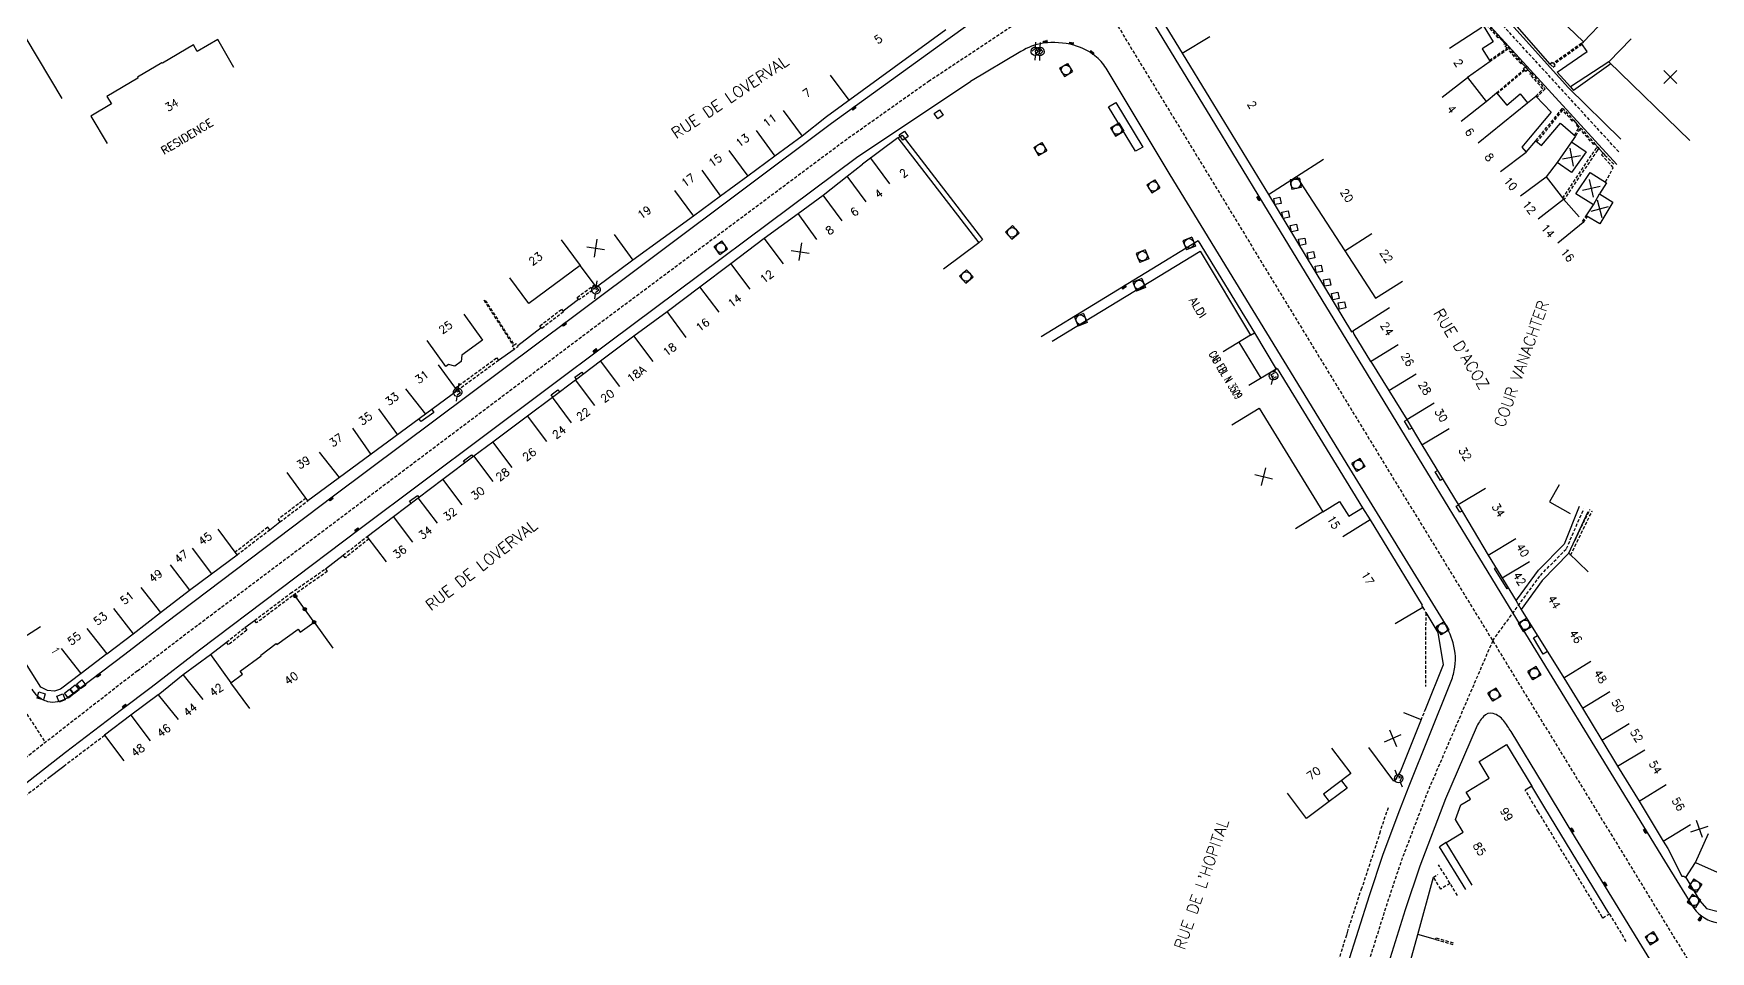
# Model space of a CAD drawing. Header units: millimetres. Extents: x 160000 to 161000, y 121000 to 122000.
# Drawn here: x 160486.1 to 160748, y 121262.9 to 121406.2 of the extents above; entities that cross this region are included whole.
import ezdxf
from ezdxf.enums import TextEntityAlignment as Align

# ---------------------------------------------------------------- set-up
doc = ezdxf.new("R2010")
doc.units = ezdxf.units.MM
doc.linetypes.add('DASHED', pattern=[0.75, 0.5, -0.25])
doc.layers.get('0').update_dxf_attribs({"linetype": 'CONTINUOUS'})
for name, color, linetype in [('W0001', 6, 'DASHED'), ('W0008', 7, 'CONTINUOUS'), ('W0100', 7, 'CONTINUOUS'), ('W0112', 1, 'DASHED'), ('W0322', 7, 'CONTINUOUS'), ('W0334', 7, 'CONTINUOUS'), ('W0400', 7, 'CONTINUOUS'), ('W0420', 7, 'CONTINUOUS'), ('W0471', 7, 'CONTINUOUS'), ('W0984', 7, 'CONTINUOUS'), ('W0989', 7, 'CONTINUOUS'), ('W0991', 7, 'CONTINUOUS'), ('W1102', 7, 'CONTINUOUS')]:
    doc.layers.add(name, color=color, linetype=linetype)
doc.styles.get("Standard").update_dxf_attribs({"font": 'romans.shx', "width": 0.85})

# ---------------------------------------------------------------- blocks, each defined once
blk = doc.blocks.new('T400')
for p, q in [((-0.15, 0.3), (0.15, 0.3)), ((-0.15, -0.25), (-0.15, 0.3)), ((-0.15, 0.15), (0.15, 0.15)), ((-0.15, 0), (0.15, 0)), ((0.15, 0.3), (0.15, -0.25)), ((-0.15, -0.15), (0.15, -0.15)), ((-0.15, -0.25), (-0.15, -0.3)), ((-0.15, -0.3), (0.15, -0.3)), ((0.15, -0.3), (0.15, -0.25))]:
    blk.add_line(p, q)
blk = doc.blocks.new('T471')
for p, q in [((-0.333334, 0.333334), (-0.333334, -0.333334)), ((-0.333334, 0.333334), (0.333334, 0.333334)), ((-0.333334, 0), (0, 0)), ((0.500001, 0.500001), (1.000002, 1.000002)), ((-0.500001, -0.500001), (-1.000002, -1.000002)), ((-0.333334, -0.333334), (0.333334, -0.333334))]:
    blk.add_line(p, q)
blk.add_ellipse((0, 0), major_axis=(0.471405, 0.471405), ratio=1, start_param=5.4977871438, end_param=11.780972451)
blk = doc.blocks.new('T420')
for p, q in [((0.75, 0.75), (-0.75, 0.75)), ((-0.75, 0.75), (-0.75, -0.75)), ((0.75, 0.75), (0.75, -0.75)), ((0.75, -0.75), (-0.75, -0.75))]:
    blk.add_line(p, q)
blk.add_ellipse((0, 0), major_axis=(-0.53, 0.53), ratio=1, start_param=3.926991, end_param=10.210176)
blk = doc.blocks.new('t112o')
at = {"color": 0, "linetype": 'Continuous'}
for p, q in [((-0.5, 0.5), (0.5, 0.5)), ((-0.5, -0.5), (-0.5, 0.5)), ((0.5, 0.5), (0.5, -0.5)), ((0.5, -0.5), (-0.5, -0.5))]:
    blk.add_line(p, q, dxfattribs=at)
blk = doc.blocks.new('t991o')
at = {"color": 0, "linetype": 'Continuous'}
for p, q in [((-1, 1), (1, -1)), ((-1, -1), (1, 1))]:
    blk.add_line(p, q, dxfattribs=at)
blk = doc.blocks.new('t322o')
at = {"color": 0, "linetype": 'Continuous'}
for radius in [0.25, 0.15]:
    blk.add_circle((0, 0), radius, dxfattribs=at)

msp = doc.modelspace()

# ---------------------------------------------------------------- linework, layer by layer
at = {"layer": 'W0001'}
for p, q in [((160431.53, 121383.25), (160487.9, 121295.49)), ((160502.3, 121306.7), (160429.86, 121250.35))]:
    msp.add_line(p, q, dxfattribs=at)
at = {"layer": 'W0001', "flags": 128}
for points in [[(160605.79, 121493.05), (160633.83, 121443.89), (160656.3, 121405.93), (160693.99, 121344.03), (160761.89, 121233.06)], [(160625.84, 121398.77), (160650.76, 121415.28)], [(160502.3, 121306.7), (160510.02, 121312.59), (160574.09, 121360.7), (160612.87, 121389.6), (160625.84, 121398.77)]]:
    msp.add_lwpolyline(points, dxfattribs=at)
at = {"layer": 'W0001'}
for points in [[(160733.65, 121387.76), (160714.26, 121408.91), (160710.47, 121412.06), (160703.17, 121423.28), (160694.61, 121435.77)], [(160713.96, 121311.4), (160721.41, 121321.61), (160725.49, 121325.79), (160728.17, 121331.99), (160728.17, 121331.99)]]:
    msp.add_lwpolyline(points, dxfattribs=at)
at = {"layer": 'W0001', "flags": 128}
msp.add_lwpolyline([(160713.96, 121311.4), (160703.81, 121287.84), (160699.75, 121277.22), (160697.43, 121270.28), (160694.29, 121260.29), (160690.74, 121248.83), (160686.3, 121234.56, 0.054502), (160684.23, 121223.93, 0.021508), (160683.75, 121212.16, 0.048488), (160685.18, 121197.79, 0.027584), (160688.82, 121183.62, 0.044055), (160693.61, 121172.13), (160700.32, 121159.15), (160704.89, 121150.75), (160708.22, 121144.61, 0.046836), (160710.23, 121141.62, 0.172908), (160714.77, 121138.88, 0.097685), (160717.92, 121138.86, 0.022541), (160719.76, 121139.3, 0.11845), (160722.89, 121141.07, 0.182727), (160724.54, 121144.42), (160724.19, 121149.19), (160723.97, 121155.32)], format="xyb", dxfattribs=at)
at = {"layer": 'W0008', "flags": 128}
for points in [[(160610.67, 121392.21), (160628.51, 121405.08), (160639.34, 121412.88, 0.05326), (160640.39, 121413.83, 0.096721), (160641.59, 121415.83, -0.0053), (160642.16, 121417.34), (160641.71, 121419.08), (160633.71, 121432.44), (160625.16, 121446.58, 0.066628), (160624.35, 121447.59, 0.081073), (160621.17, 121449.77, 0.013699), (160615.61, 121452.18, 0.099362), (160611.4, 121452.97, -0.000645), (160605.34, 121452.89), (160587.05, 121450.84), (160586.94, 121451.31), (160577.9, 121450.05, 0.014415), (160561.62, 121447.29, 0.022848), (160547.43, 121443.78, 0.062558), (160531.45, 121436.77), (160489.97, 121412.03), (160468.97, 121399.43)], [(160660.55, 121408.5), (160669.93, 121393.1), (160678.15, 121379.58), (160698.25, 121346.64), (160716.56, 121316.66), (160737.54, 121282.39), (160740.78, 121277.04), (160745.06, 121270.09, 0.193594), (160748.64, 121267.44, 0.241508), (160752.74, 121268.36, 0.124157), (160754.64, 121270.96), (160756.09, 121274.68), (160756.52, 121277.84)], [(160691.31, 121260.8), (160694.73, 121271.63), (160696.88, 121278.06), (160699.45, 121285), (160700.91, 121288.74), (160707.29, 121304.56, 0.043312), (160707.96, 121306.74, 0.12642), (160707.77, 121311.09, 0.061569), (160706.26, 121314.52), (160691.64, 121338.31), (160663.61, 121384.19), (160653.58, 121400.81, 0.092393), (160651.84, 121402.77, 0.098827), (160648.54, 121404.41, 0.10117), (160643.76, 121404.71, 0.109643), (160640.29, 121403.41), (160632.41, 121398.75), (160632.41, 121398.75)], [(160485.79, 121303.84, 0.063556), (160486.62, 121302.85, 0.119681), (160488.26, 121301.93, 0.131054), (160489.86, 121301.91, 0.060294), (160491.31, 121302.47), (160500.31, 121309.32)], [(160555.76, 121189.66), (160535.81, 121171.93, -0.279431), (160534.28, 121171.65, -0.07321), (160533.59, 121172.03), (160521.31, 121182.72, -0.000445), (160515.1, 121188.14, -0.033697), (160507.24, 121196), (160503.13, 121200.25), (160489.19, 121214.8), (160487.05, 121217.05), (160477.09, 121228.21), (160466.92, 121239.59), (160450.9, 121257.47, -0.075585), (160450.49, 121258.1, -0.110909), (160450.16, 121259.65, 0.000205), (160450.18, 121260.73, -0.173051), (160450.56, 121261.77, -0.047845), (160452.03, 121263.21), (160464.02, 121272.76), (160475.26, 121281.7), (160484.36, 121288.76), (160491.06, 121294), (160499.79, 121300.64), (160504.43, 121304.17)], [(160747.53, 121247.06), (160737.25, 121263.7), (160725.77, 121282.52), (160721.91, 121288.88), (160716.83, 121297.21, 0.025201), (160715.65, 121298.93, 0.16532), (160714.04, 121300.03, 0.283678), (160712.53, 121299.59, 0.078173), (160711.37, 121297.8), (160706.59, 121286.71), (160702.58, 121276.21), (160700.29, 121269.36), (160697.15, 121259.39)]]:
    msp.add_lwpolyline(points, format="xyb", dxfattribs=at)
at = {"layer": 'W0008'}
for points in [[(160700.19, 121430.63), (160699.92, 121430.43), (160704.25, 121423.87), (160710.54, 121414.91), (160711.18, 121414.05), (160725.81, 121397.73), (160733.98, 121389.73)], [(160733.33, 121385.78), (160713.03, 121407.94)], [(160504.43, 121304.17), (160511.99, 121309.98), (160537.1, 121328.94), (160576.04, 121358.08), (160614.8, 121387.01), (160632.41, 121398.75)], [(160500.31, 121309.32), (160506.69, 121314.18), (160532.94, 121334.04), (160570.05, 121361.77), (160610.67, 121392.21)]]:
    msp.add_lwpolyline(points, dxfattribs=at)
at = {"layer": 'W0100'}
for p, q in [((160506.19, 121401.58), (160506.13, 121401.68)), ((160502.28, 121399.4), (160502.36, 121399.26)), ((160680.17, 121353.84), (160675.9, 121351.24)), ((160725.84, 121325.07), (160721.69, 121320.79)), ((160728.86, 121322.15), (160725.84, 121325.07))]:
    msp.add_line(p, q, dxfattribs=at)
for points in [[(160676.57, 121421.43), (160668.4, 121416.83), (160668.41, 121416.78), (160661.85, 121413.1), (160660.8, 121410.81), (160665.49, 121403.18), (160669.8, 121396.06), (160678.97, 121381.08), (160683.32, 121383.92), (160684.49, 121382.13), (160690.89, 121372.31), (160695.65, 121364.88), (160699.86, 121367.57)], [(160744.75, 121389.52), (160744.75, 121389.52), (160744.75, 121389.52), (160732.09, 121401.82), (160726.1, 121397.93), (160724.05, 121400.21), (160728.74, 121403.43), (160727.82, 121404.7), (160728.17, 121404.95), (160722.08, 121410.77)], [(160475.81, 121394.6), (160473.26, 121398.9), (160484.34, 121405.45), (160484.84, 121405.53), (160490.49, 121396.08)], [(160517.33, 121400.92), (160514.87, 121405.28), (160511.6, 121403.43), (160511.03, 121404.45), (160506.19, 121401.58), (160506.13, 121401.68), (160502.28, 121399.4), (160502.36, 121399.26), (160497.52, 121396.38), (160498.23, 121395.25), (160495.03, 121393.35), (160497.59, 121389.05)], [(160628.56, 121406.83), (160609.89, 121393.22)], [(160712.45, 121407.47), (160714.06, 121404.95), (160712.33, 121403.85), (160713.59, 121401.87), (160710.05, 121399.35), (160712.96, 121395.63), (160714.56, 121396.96), (160716.16, 121395.05), (160718.27, 121396.81), (160719.41, 121395.41), (160720.72, 121396.47), (160723.08, 121393.96), (160719.82, 121390.07), (160718.5, 121388.5), (160719.2, 121387.69), (160720.7, 121389.48), (160721.6, 121388.73), (160724.53, 121392.23), (160726.9, 121390.19), (160726.29, 121389.33), (160728.54, 121387.75), (160726.27, 121384.51), (160724.02, 121386.08), (160722.32, 121383.84), (160725.02, 121380.36), (160727.46, 121377.58), (160727.46, 121377.58)], [(160609.89, 121393.22), (160606.14, 121390.2), (160601.86, 121387.07), (160597.61, 121383.94), (160593.38, 121380.84), (160589.15, 121377.72), (160579.68, 121370.82), (160573.98, 121366.6), (160571.46, 121369.99), (160563.45, 121364.07), (160560.48, 121368.09)], [(160621.07, 121389.93), (160615.54, 121385.84)], [(160621.07, 121389.93), (160633.7, 121373.55), (160628.18, 121369.45)], [(160541.18, 121323.71), (160538.17, 121327.7), (160542.29, 121330.81), (160546.16, 121333.73), (160550, 121336.63), (160554.86, 121340.28), (160557.8, 121342.48), (160563.22, 121346.53), (160567.1, 121349.42), (160570.73, 121352.14), (160574.62, 121355.11), (160579.84, 121359), (160585.01, 121362.81), (160590.13, 121366.68), (160594.99, 121370.31), (160600.19, 121374.26), (160605.51, 121378.1), (160609.37, 121380.98), (160613.13, 121383.94), (160615.54, 121385.84)], [(160645.17, 121358.19), (160668.25, 121372.25), (160676.14, 121359.11), (160676.75, 121359.47), (160680.17, 121353.84)], [(160697.83, 121363.38), (160692.13, 121359.75), (160692.29, 121359.28), (160694.9, 121355.02), (160694.95, 121355.03), (160697.74, 121350.49), (160700.55, 121345.93), (160702.91, 121341.98), (160708.55, 121332.66), (160713.28, 121324.79), (160717.63, 121317.65), (160717.86, 121317.93), (160721.12, 121322.43)], [(160553.27, 121362.39), (160556.19, 121358.33), (160552.94, 121356), (160552.86, 121355.03), (160551.86, 121354.3), (160550.89, 121354.53), (160550.48, 121354.24), (160547.57, 121358.31)], [(160549.25, 121354.48), (160552.22, 121350.45), (160528.91, 121333.27), (160525.67, 121337.67)], [(160673.23, 121345.12), (160677.5, 121347.72), (160687.41, 121331.51), (160690.04, 121333.15), (160691.47, 121330.85), (160693.61, 121332.18), (160694.81, 121330.26), (160702.93, 121316.95), (160702.86, 121316.9), (160703.05, 121316.59), (160698.75, 121314.04)], [(160724.35, 121335.74), (160722.85, 121333.11), (160726.07, 121331.28)], [(160727.48, 121332.37), (160727.48, 121332.37), (160725.14, 121326.5), (160721.12, 121322.43)], [(160725.84, 121325.07), (160728.87, 121331.61)], [(160497.5, 121309.38), (160501.61, 121312.46), (160505.88, 121315.8), (160510.45, 121319.29), (160513.85, 121321.85), (160517.85, 121324.81), (160514.88, 121328.83)], [(160721.69, 121320.79), (160718.43, 121316.28), (160725.06, 121305.59), (160725.08, 121305.6), (160727.97, 121300.85), (160730.99, 121295.9), (160733.45, 121291.79), (160736.82, 121286.34), (160740.61, 121280.09), (160741.31, 121278.96), (160743.53, 121274.65), (160743.84, 121274.65), (160744.11, 121274.44), (160745.63, 121276.75), (160751.37, 121274.21), (160752.41, 121275.85), (160755.28, 121274.7), (160756.6, 121277.9), (160753.87, 121279.12)], [(160505.52, 121302.98), (160509.43, 121306.14), (160513.72, 121309.25), (160516.9, 121304.85), (160518.7, 121306.16), (160518.35, 121306.64), (160521.64, 121309.03), (160521.55, 121309.17), (160523.98, 121310.95), (160524.09, 121310.8), (160527.39, 121313.2), (160527.73, 121312.73), (160529.89, 121314.3), (160532.82, 121310.25)], [(160497.5, 121309.38), (160493.49, 121306.27), (160490.3, 121303.84), (160489.32, 121303.55), (160488.24, 121303.64), (160487.19, 121304.17), (160482.92, 121310.94)], [(160505.52, 121302.98), (160501.28, 121299.77), (160497.16, 121296.65), (160500.18, 121292.67)], [(160700.01, 121300.22), (160702.79, 121299.11), (160699.57, 121291.03), (160698.8, 121289.79), (160698.54, 121289.49), (160694.64, 121294.74)], [(160710.76, 121273.21), (160706.68, 121279.88), (160709.34, 121281.51), (160708.13, 121283.48), (160709, 121285.76), (160710.49, 121286.67), (160709.83, 121287.74), (160713.42, 121289.94), (160711.84, 121292.52), (160716.11, 121295.18), (160720.09, 121288.69), (160719.06, 121288.06)], [(160688.79, 121294.64), (160691.81, 121290.65), (160687.55, 121287.44), (160688.43, 121286.28), (160684.9, 121283.62), (160681.89, 121287.61)]]:
    msp.add_lwpolyline(points, dxfattribs=at)
for points in [[(160658.19, 121387.85), (160653.98, 121394.8), (160655.09, 121395.46), (160659.3, 121388.51)], [(160729.7, 121379.49), (160726.94, 121381.2), (160729.21, 121384.55), (160731.76, 121382.94), (160730.66, 121381.19), (160732.71, 121379.89), (160730.72, 121376.49), (160728.57, 121377.76)]]:
    msp.add_lwpolyline(points, close=True, dxfattribs=at)
at = {"layer": 'W0112'}
msp.add_line((160727.93, 121404.54), (160723.52, 121401.4), dxfattribs=at)
for points in [[(160712.45, 121407.47), (160713.03, 121407.94), (160714.99, 121405.67), (160714.84, 121405.54), (160713.01, 121407.66), (160712.58, 121407.31)], [(160713.48, 121402.06), (160716.21, 121403.95), (160715.69, 121404.53), (160715.84, 121404.66), (160718.54, 121401.62), (160718.39, 121401.49), (160716.35, 121403.79), (160713.59, 121401.87)], [(160727.82, 121404.7), (160723.4, 121401.56), (160723.23, 121401.73), (160722.93, 121401.45), (160723.41, 121400.96), (160723.7, 121401.24), (160723.53, 121401.42)], [(160714.56, 121396.96), (160718.89, 121400.64), (160718.78, 121400.76), (160719.08, 121401.02), (160719.46, 121400.57), (160719.16, 121400.31), (160719, 121400.5), (160714.67, 121396.83)], [(160720.7, 121396.45), (160721.82, 121397.61), (160719.79, 121399.88), (160719.97, 121400.04), (160722.14, 121397.6), (160720.87, 121396.29)], [(160720.7, 121389.48), (160724.88, 121394.59), (160726.6, 121392.68), (160726.45, 121392.54), (160724.89, 121394.28), (160720.86, 121389.35)], [(160726.74, 121390.33), (160727.41, 121391.49), (160727.03, 121391.92), (160727.18, 121392.05), (160729.91, 121389.02), (160729.76, 121388.88), (160727.55, 121391.33), (160726.9, 121390.19)], [(160724.9, 121380.52), (160730.14, 121388.31), (160730.37, 121388.5), (160730.6, 121388.24), (160730.32, 121388.03), (160725.09, 121380.28)], [(160731.59, 121383.05), (160732.8, 121385.29), (160731.22, 121387.02), (160730.95, 121387.3), (160731.2, 121387.54)], [(160731.2, 121387.54), (160731.47, 121387.26), (160732.91, 121385.8)], [(160728, 121376.88), (160728.57, 121377.76)], [(160728.15, 121376.7), (160728.76, 121377.65)], [(160573.98, 121366.6), (160571.25, 121364.62), (160570.96, 121365.02), (160573.68, 121367)], [(160551.92, 121350.86), (160558.41, 121355.59), (160558.71, 121355.19), (160552.22, 121350.45)], [(160528.62, 121333.67), (160524.25, 121330.34), (160524.55, 121329.95), (160528.91, 121333.27)], [(160725.84, 121325.07), (160729.15, 121331.88), (160729.15, 121331.88)], [(160726.14, 121324.78), (160729.51, 121331.69), (160729.51, 121331.69)], [(160517.85, 121324.81), (160522.96, 121328.74), (160522.65, 121329.13), (160517.55, 121325.21)], [(160538.47, 121327.3), (160534.73, 121324.36), (160534.42, 121324.75), (160538.17, 121327.7)], [(160703.05, 121316.59), (160703.5, 121315.79), (160703.47, 121304.24)], [(160703.47, 121300.78), (160702.79, 121299.11)], [(160490.78, 121291.83), (160497.16, 121296.65)], [(160481.74, 121284.82), (160488.26, 121289.88)], [(160734.83, 121264.43), (160732.24, 121268.74), (160731.18, 121268.1), (160731.08, 121268.25), (160721.07, 121284.69), (160719.06, 121288.07)], [(160697.62, 121285.33), (160696.35, 121281.57), (160696.4, 121281.55), (160693.51, 121272.75), (160693.47, 121272.77), (160691.35, 121266.28)], [(160707.3, 121273.5), (160705.86, 121272.62), (160704.73, 121274.46), (160705.4, 121274.88)], [(160708.45, 121271.63), (160705.51, 121276.42)], [(160691.11, 121265.43), (160689.36, 121259.82)], [(160707.8, 121263.93), (160705.03, 121264.73), (160705.14, 121265.01), (160707.92, 121264.21)]]:
    msp.add_lwpolyline(points, dxfattribs=at)
at = {"layer": 'W0112', "flags": 128}
msp.add_lwpolyline([(160556.39, 121364.62), (160561.02, 121357.45), (160560.82, 121357.31), (160561.12, 121356.91), (160561.77, 121357.39), (160561.47, 121357.79), (160561.18, 121357.57), (160556.55, 121364.74)], dxfattribs=at)
at = {"layer": 'W0112'}
for points in [[(160565.14, 121360.57), (160568.53, 121363.17), (160568.83, 121362.77), (160565.44, 121360.17)], [(160520.59, 121314.58), (160526.2, 121318.81), (160531.66, 121322.63), (160531.95, 121322.22), (160526.49, 121318.4), (160520.89, 121314.18)], [(160516.21, 121311.17), (160519.06, 121313.45), (160519.38, 121313.06), (160516.52, 121310.78)]]:
    msp.add_lwpolyline(points, close=True, dxfattribs=at)
at = {"layer": 'W0322'}
msp.add_lwpolyline([(160529.89, 121314.3), (160526.78, 121318.6)], dxfattribs=at)
at = {"layer": 'W0334'}
for p, q in [((160667.96, 121373.86), (160643.42, 121358.87)), ((160706.68, 121279.88), (160705.65, 121279.24))]:
    msp.add_line(p, q, dxfattribs=at)
for points in [[(160714.99, 121405.67), (160715.84, 121404.66)], [(160722.93, 121401.45), (160717.8, 121407.34)], [(160718.54, 121401.62), (160719.08, 121401.02)], [(160719.46, 121400.57), (160719.97, 121400.04)], [(160732.42, 121401.49), (160726.59, 121397.32)], [(160726.1, 121397.93), (160726.59, 121397.32), (160726.59, 121397.32)], [(160726.6, 121392.68), (160727.18, 121392.05)], [(160621.07, 121389.93), (160621.73, 121390.37), (160634.28, 121374.07), (160633.7, 121373.55)], [(160729.91, 121389.02), (160730.37, 121388.5)], [(160730.6, 121388.24), (160731.2, 121387.54)], [(160678.97, 121381.08), (160691.93, 121359.63), (160692.13, 121359.75)], [(160667.96, 121373.86), (160676.75, 121359.47)], [(160571.19, 121364.7), (160568.77, 121362.85)], [(160565.37, 121360.27), (160561.69, 121357.48)], [(160561.12, 121356.91), (160558.71, 121355.19)], [(160570.85, 121352.23), (160570.61, 121352.56), (160571.69, 121353.35), (160571.91, 121353.05)], [(160680.17, 121353.84), (160680.32, 121353.92), (160693.61, 121332.18)], [(160567.15, 121349.45), (160566.9, 121349.79), (160567.96, 121350.6), (160568.22, 121350.26)], [(160548.25, 121347.53), (160548.59, 121347.07), (160546.59, 121345.62), (160546.26, 121346.06)], [(160701.34, 121344.61), (160700.98, 121344.4), (160700.21, 121345.68), (160700.57, 121345.9)], [(160553.45, 121339.22), (160553.23, 121339.52), (160554.47, 121340.45), (160554.69, 121340.15)], [(160706.14, 121336.65), (160705.79, 121336.43), (160704.96, 121337.77), (160705.33, 121337.99)], [(160545.04, 121332.88), (160544.8, 121333.21), (160546.01, 121334.08), (160546.23, 121333.78)], [(160709.15, 121331.66), (160708.84, 121331.47), (160708.25, 121332.4), (160708.59, 121332.6)], [(160522.96, 121328.74), (160524.55, 121329.95)], [(160531.66, 121322.63), (160534.42, 121324.75)], [(160716.41, 121319.65), (160716.21, 121319.52), (160714.25, 121322.71), (160714.47, 121322.84)], [(160717.63, 121317.65), (160718.43, 121316.28)], [(160519.06, 121313.45), (160520.59, 121314.58)], [(160703.5, 121315.79), (160705.4, 121312.7), (160706.25, 121307.62), (160703.47, 121300.78)], [(160513.72, 121309.25), (160516.21, 121311.17)], [(160722.51, 121309.7), (160721.87, 121309.3), (160720.32, 121311.84), (160720.94, 121312.22)], [(160488.26, 121289.88), (160490.78, 121291.83)], [(160690.35, 121289.55), (160691.22, 121288.39), (160688.43, 121286.28)], [(160732.11, 121268.87), (160722.1, 121285.31), (160720.09, 121288.69)], [(160709.77, 121272.53), (160705.65, 121279.24)], [(160699.88, 121257.07), (160700.8, 121260.25), (160702.25, 121265.53), (160704.73, 121274.46)], [(160744.11, 121274.44), (160746.32, 121270.78), (160747.36, 121269.59), (160750.59, 121268.75), (160752.74, 121270.39), (160753.71, 121269.63)], [(160691.35, 121266.28), (160691.11, 121265.43)], [(160705.03, 121264.73), (160702.25, 121265.53)]]:
    msp.add_lwpolyline(points, dxfattribs=at)
at = {"layer": 'W1102'}
for p, q in [((160731.63, 121408.57), (160728.17, 121404.95)), ((160665.49, 121403.18), (160669.76, 121405.78)), ((160707.23, 121403.94), (160712.25, 121407.23)), ((160732.09, 121401.82), (160735.57, 121405.41)), ((160613.44, 121395.81), (160610.53, 121399.71)), ((160706.08, 121396.31), (160710.05, 121399.35)), ((160709.02, 121392.55), (160712.96, 121395.63)), ((160711.68, 121389.15), (160719.41, 121395.41)), ((160603.15, 121394.21), (160606.14, 121390.2)), ((160598.91, 121391.11), (160601.86, 121387.07)), ((160726.29, 121389.33), (160724.02, 121386.08)), ((160594.64, 121387.96), (160597.61, 121383.94)), ((160619.82, 121382.78), (160616.83, 121386.79)), ((160715.2, 121384.67), (160719.2, 121387.69)), ((160590.42, 121384.88), (160593.38, 121380.84)), ((160683.32, 121383.92), (160687.52, 121386.63)), ((160586.18, 121381.74), (160589.15, 121377.72)), ((160616.12, 121379.93), (160613.13, 121383.94)), ((160718.29, 121380.88), (160722.32, 121383.84)), ((160612.36, 121376.97), (160609.37, 121380.98)), ((160721.07, 121377.29), (160725.02, 121380.36)), ((160729.7, 121379.49), (160730.66, 121381.19)), ((160608.43, 121374.05), (160605.51, 121378.1)), ((160724.13, 121373.52), (160728.09, 121376.77)), ((160568.49, 121374.01), (160571.46, 121369.99)), ((160576.74, 121374.86), (160579.68, 121370.82)), ((160603.21, 121370.28), (160600.19, 121374.26)), ((160690.89, 121372.31), (160695.09, 121375.02)), ((160597.98, 121366.31), (160594.99, 121370.31)), ((160593.15, 121362.7), (160590.13, 121366.68)), ((160587.98, 121358.78), (160585.01, 121362.81)), ((160582.83, 121355), (160579.84, 121359)), ((160676.14, 121359.11), (160671.86, 121356.54)), ((160677.78, 121352.39), (160674.38, 121358.05)), ((160694.9, 121355.02), (160699.2, 121357.66)), ((160577.65, 121351.13), (160574.62, 121355.11)), ((160697.74, 121350.49), (160702, 121353.11)), ((160544.16, 121350.73), (160547.28, 121346.81)), ((160573.73, 121348.14), (160570.73, 121352.14)), ((160539.93, 121347.6), (160542.9, 121343.58)), ((160570.09, 121345.41), (160567.1, 121349.42)), ((160700.55, 121345.93), (160704.81, 121348.56)), ((160566.21, 121342.53), (160563.22, 121346.53)), ((160535.88, 121344.62), (160538.73, 121340.51)), ((160560.8, 121338.47), (160557.8, 121342.48)), ((160702.91, 121341.98), (160707.19, 121344.56)), ((160533.84, 121336.9), (160530.74, 121340.83)), ((160557.86, 121336.28), (160554.86, 121340.28)), ((160553.02, 121332.64), (160550, 121336.63)), ((160708.55, 121332.66), (160712.84, 121335.24)), ((160549.17, 121329.74), (160546.16, 121333.73)), ((160545.31, 121326.82), (160542.29, 121330.81)), ((160687.41, 121331.51), (160683.14, 121328.9)), ((160694.81, 121330.26), (160690.56, 121327.62)), ((160713.28, 121324.79), (160717.56, 121327.38)), ((160510.83, 121325.84), (160513.85, 121321.85)), ((160715.45, 121321.22), (160719.72, 121323.79)), ((160507.42, 121323.26), (160510.45, 121319.29)), ((160502.8, 121319.74), (160505.88, 121315.8)), ((160498.57, 121316.43), (160501.61, 121312.46)), ((160482.92, 121310.94), (160487.15, 121313.61)), ((160494.41, 121313.31), (160497.5, 121309.38)), ((160493.49, 121306.27), (160490.42, 121310.21)), ((160725.08, 121305.6), (160729.31, 121308.22)), ((160512.57, 121302.24), (160509.43, 121306.14)), ((160505.52, 121302.98), (160508.66, 121299.09)), ((160519.84, 121300.8), (160516.9, 121304.85)), ((160727.97, 121300.85), (160732.24, 121303.46)), ((160501.28, 121299.77), (160504.3, 121295.79)), ((160730.99, 121295.9), (160735.26, 121298.5)), ((160733.45, 121291.79), (160737.74, 121294.36)), ((160736.82, 121286.34), (160741.08, 121288.95)), ((160740.61, 121280.09), (160744.88, 121282.7)), ((160745.63, 121276.75), (160747.66, 121281.32))]:
    msp.add_line(p, q, dxfattribs=at)

# ---------------------------------------------------------------- block references
at = {"layer": 'W0112'}
for p, rotation in [((160627.42, 121393.61), 33.4295155269437), ((160621.97, 121390.27), 33.4295155269437), ((160680.34, 121380.09), 10.7184372203858), ((160681.63, 121377.95), 10.7184372203858), ((160682.93, 121375.87), 10.7184372203858), ((160684.22, 121373.71), 10.7184372203858), ((160685.58, 121371.6), 10.7184372203858), ((160686.8, 121369.49), 10.7184372203858), ((160688.1, 121367.35), 10.7184372203858), ((160689.39, 121365.24), 10.7184372203858), ((160690.43, 121363.77), 10.7184372203858), ((160487.26, 121302.79), 163.9268756490083), ((160490.37, 121302.45), 200.461236673342), ((160491.62, 121303.15), 218.1167250782116), ((160492.49, 121303.8), 218.6153949530119), ((160493.51, 121304.58), 217.4633551398996)]:
    msp.add_blockref('t112o', p, dxfattribs=dict(at, rotation=rotation))
at = {"layer": 'W0322', "rotation": 125.807092103488}
for p in [(160526.96, 121318.35), (160528.43, 121316.33), (160529.89, 121314.3)]:
    msp.add_blockref('t322o', p, dxfattribs=at)
at = {"layer": 'W0400'}
for p, rotation in [((160644.11, 121404.95), 97.72706558763431), ((160648.17, 121404.7), 79.69908268070826), ((160651.36, 121403.26), 230.0375303103972), ((160614.19, 121394.58), 306.0992134648781), ((160677.41, 121380.51), 31.30680820205894), ((160656.36, 121366.62), 302.4751796995492), ((160569, 121360.84), 126.8021778236609), ((160573.79, 121356.72), 126.8021778236609), ((160532.56, 121333.56), 127.0942731862581), ((160536.58, 121328.72), 127.0942731862581), ((160496.23, 121306.03), 127.1181833300593), ((160500.27, 121301.19), 127.2874781661013), ((160726.37, 121281.79), 211.3792458306289), ((160737.79, 121281.67), 31.26887361525003), ((160731.51, 121273.34), 211.3792458306289), ((160746.34, 121267.95), 147.4679243421476)]:
    msp.add_blockref('T400', p, dxfattribs=dict(at, rotation=rotation))
at = {"layer": 'W0420'}
for p, rotation in [((160647.32, 121400.54), 120.889349036421), ((160655.32, 121391.25), 120.889349036421), ((160643.3, 121388.19), 120.889349036421), ((160660.96, 121382.37), 120.889349036421), ((160683.19, 121382.77), 10.7184372203858), ((160638.93, 121375.17), 222.234062291912), ((160593.42, 121372.79), 216.502336451064), ((160666.56, 121373.45), 22.2190655806933), ((160659.26, 121371.47), 22.2190655806933), ((160631.74, 121368.29), 222.234062291912), ((160658.75, 121366.98), 22.2190655806933), ((160649.63, 121361.53), 22.2190655806933), ((160693, 121338.85), 301.496210417087), ((160706.16, 121313.34), 301.496210417087), ((160718.99, 121313.88), 121.494989355177), ((160720.48, 121306.34), 301.361440336411), ((160714.24, 121302.99), 301.496210417087), ((160745.59, 121273.17), 57.46792434214759), ((160745.39, 121270.78), 57.46792434214759), ((160738.8, 121264.94), 121.698461101573)]:
    msp.add_blockref('T420', p, dxfattribs=dict(at, rotation=rotation))
at = {"layer": 'W0471'}
for p, rotation in [((160642.53, 121403.46), 221.867563287039), ((160643.24, 121403.43), 221.867563287039), ((160573.9, 121366.21), 216.502336451064), ((160679.74, 121352.79), 28.9810966107864), ((160552.3, 121350.22), 215.400769768759), ((160699.28, 121289.87), 248.234320910824)]:
    msp.add_blockref('T471', p, dxfattribs=dict(at, rotation=rotation))
at = {"layer": 'W0991'}
msp.add_blockref('t991o', (160741.7, 121399.45), dxfattribs=at)
for p, rotation in [((160726.28, 121386.92), 325.0304803592562), ((160729.35, 121382.07), 327.7087969099013), ((160730.69, 121378.84), 59.64281712432636), ((160573.86, 121372.73), 306.5023364509656), ((160605.81, 121372.16), 306.4780848180479), ((160678.19, 121337.01), 31.43728371413439), ((160698.39, 121296.18), 338.2343209108242), ((160746.27, 121282.01), 63.75598794603491)]:
    msp.add_blockref('t991o', p, dxfattribs=dict(at, rotation=rotation))

# ---------------------------------------------------------------- texts
at = {"layer": 'W0984'}
for s, rotation, p in [('RESIDENCE', 31.0217, (160510.02, 121390.14)), ('ALDI', 300.9891, (160667.92, 121363.45))]:
    msp.add_text(s, height=1.25, rotation=rotation, dxfattribs=at).set_placement(p, align=Align.MIDDLE)
at = {"layer": 'W0984', "width": 0.5}
msp.add_text('CAB EBL N 3509', height=1.25, rotation=300.9891, dxfattribs=at).set_placement((160672.25, 121352.92), align=Align.MIDDLE)
at = {"layer": 'W0989'}
for s, rotation, p in [('RUE DE LOVERVAL', 33.5317, (160594.84, 121396.32)), ("RUE D'ACOZ", 301.3426, (160709.08, 121356.96)), ('COUR VANACHTER', 70.2524, (160718.45, 121354.65)), ('RUE DE LOVERVAL', 37.8758, (160556.02, 121323.22)), ("RUE DE L'HOPITAL", 70.9312, (160668.48, 121273.4))]:
    msp.add_text(s, height=1.75, rotation=rotation, dxfattribs=at).set_placement(p, align=Align.MIDDLE)
at = {"layer": 'W0991'}
for s, rotation, p in [('5', 36.0992, (160618.01, 121405.35)), ('2', 301.5212, (160708.64, 121401.65)), ('7', 36.7047, (160606.85, 121396.96)), ('34', 31.0217, (160507.65, 121395.08)), ('2', 301.813, (160676.38, 121395.1)), ('4', 308.0212, (160707.55, 121394.43)), ('11', 36.1102, (160601.04, 121392.66)), ('13', 36.4264, (160596.78, 121389.54)), ('6', 308.0212, (160710.35, 121390.85)), ('15', 36.1631, (160592.53, 121386.42)), ('8', 308.1771, (160713.44, 121386.91)), ('17', 36.4446, (160588.3, 121383.31)), ('2', 37.6393, (160621.94, 121384.42)), ('4', 36.6997, (160618.07, 121381.23)), ('20', 303.132, (160691.19, 121380.94)), ('10', 309.2184, (160716.75, 121382.77)), ('19', 36.0889, (160581.46, 121378.3)), ('6', 36.7241, (160614.28, 121378.4)), ('12', 307.7733, (160719.68, 121379.09)), ('14', 309.0555, (160722.6, 121375.41)), ('8', 36.6903, (160610.41, 121375.52)), ('23', 36.5023, (160564.48, 121371.05)), ('22', 303.132, (160697.37, 121371.46)), ('16', 308.6549, (160725.64, 121371.64)), ('12', 37.2353, (160600.58, 121368.28)), ('14', 36.7431, (160595.57, 121364.5)), ('25', 35.6198, (160550.42, 121360.35)), ('16', 37.1614, (160590.57, 121360.74)), ('24', 301.3994, (160697.47, 121360.1)), ('18', 36.3201, (160585.41, 121356.89)), ('26', 301.3994, (160700.66, 121355.32)), ('31', 36.3991, (160546.71, 121352.6)), ('18A', 36.7185, (160580.22, 121353.05)), ('33', 36.3991, (160542.04, 121349.17)), ('20', 37.3338, (160575.69, 121349.64)), ('28', 301.3994, (160703.37, 121350.86)), ('22', 36.8985, (160571.92, 121346.78)), ('30', 301.3994, (160705.92, 121346.63)), ('35', 36.3991, (160537.9, 121346.11)), ('24', 36.6409, (160568.15, 121343.97)), ('37', 36.3991, (160533.31, 121342.73)), ('39', 31.8971, (160528.2, 121339.25)), ('26', 36.8274, (160563.5, 121340.5)), ('32', 301.3994, (160709.67, 121340.57)), ('28', 36.7829, (160559.33, 121337.37)), ('30', 36.8914, (160555.44, 121334.45)), ('32', 37.0422, (160551.09, 121331.19)), ('34', 301.3994, (160714.86, 121331.8)), ('34', 37.0079, (160547.24, 121328.28)), ('15', 301.8408, (160689.11, 121329.91)), ('45', 36.449, (160512.87, 121327.35)), ('47', 37.0891, (160509.14, 121324.56)), ('36', 37.065, (160543.24, 121325.27)), ('40', 301.0056, (160718.65, 121325.55)), ('49', 37.3075, (160505.13, 121321.51)), ('17', 301.0986, (160694.44, 121321.17)), ('42', 301.0056, (160718.15, 121321.08)), ('51', 38.0292, (160500.68, 121318.09)), ('44', 301.624, (160723.57, 121317.44)), ('53', 37.459, (160496.51, 121314.86)), ('55', 37.8598, (160492.42, 121311.76)), ('46', 301.624, (160726.95, 121312.04)), ('1', 302.2408, (160489.5, 121309.87)), ('40', 35.9518, (160526.32, 121305.54)), ('48', 301.624, (160730.79, 121305.83)), ('42', 35.9518, (160514.61, 121303.72)), ('44', 38.8665, (160510.54, 121300.61)), ('50', 301.624, (160733.54, 121301.26)), ('46', 37.142, (160506.41, 121297.37)), ('52', 301.624, (160736.46, 121296.6)), ('48', 37.142, (160502.36, 121294.29)), ('54', 301.624, (160739.39, 121291.66)), ('70', 37.0834, (160686.01, 121290.71)), ('99', 301.4962, (160716.14, 121284.29)), ('56', 301.624, (160742.96, 121285.9)), ('85', 301.4962, (160711.9, 121278.88))]:
    msp.add_text(s, height=1.25, rotation=rotation, dxfattribs=at).set_placement(p, align=Align.MIDDLE)

doc.saveas('drawing.dxf')
